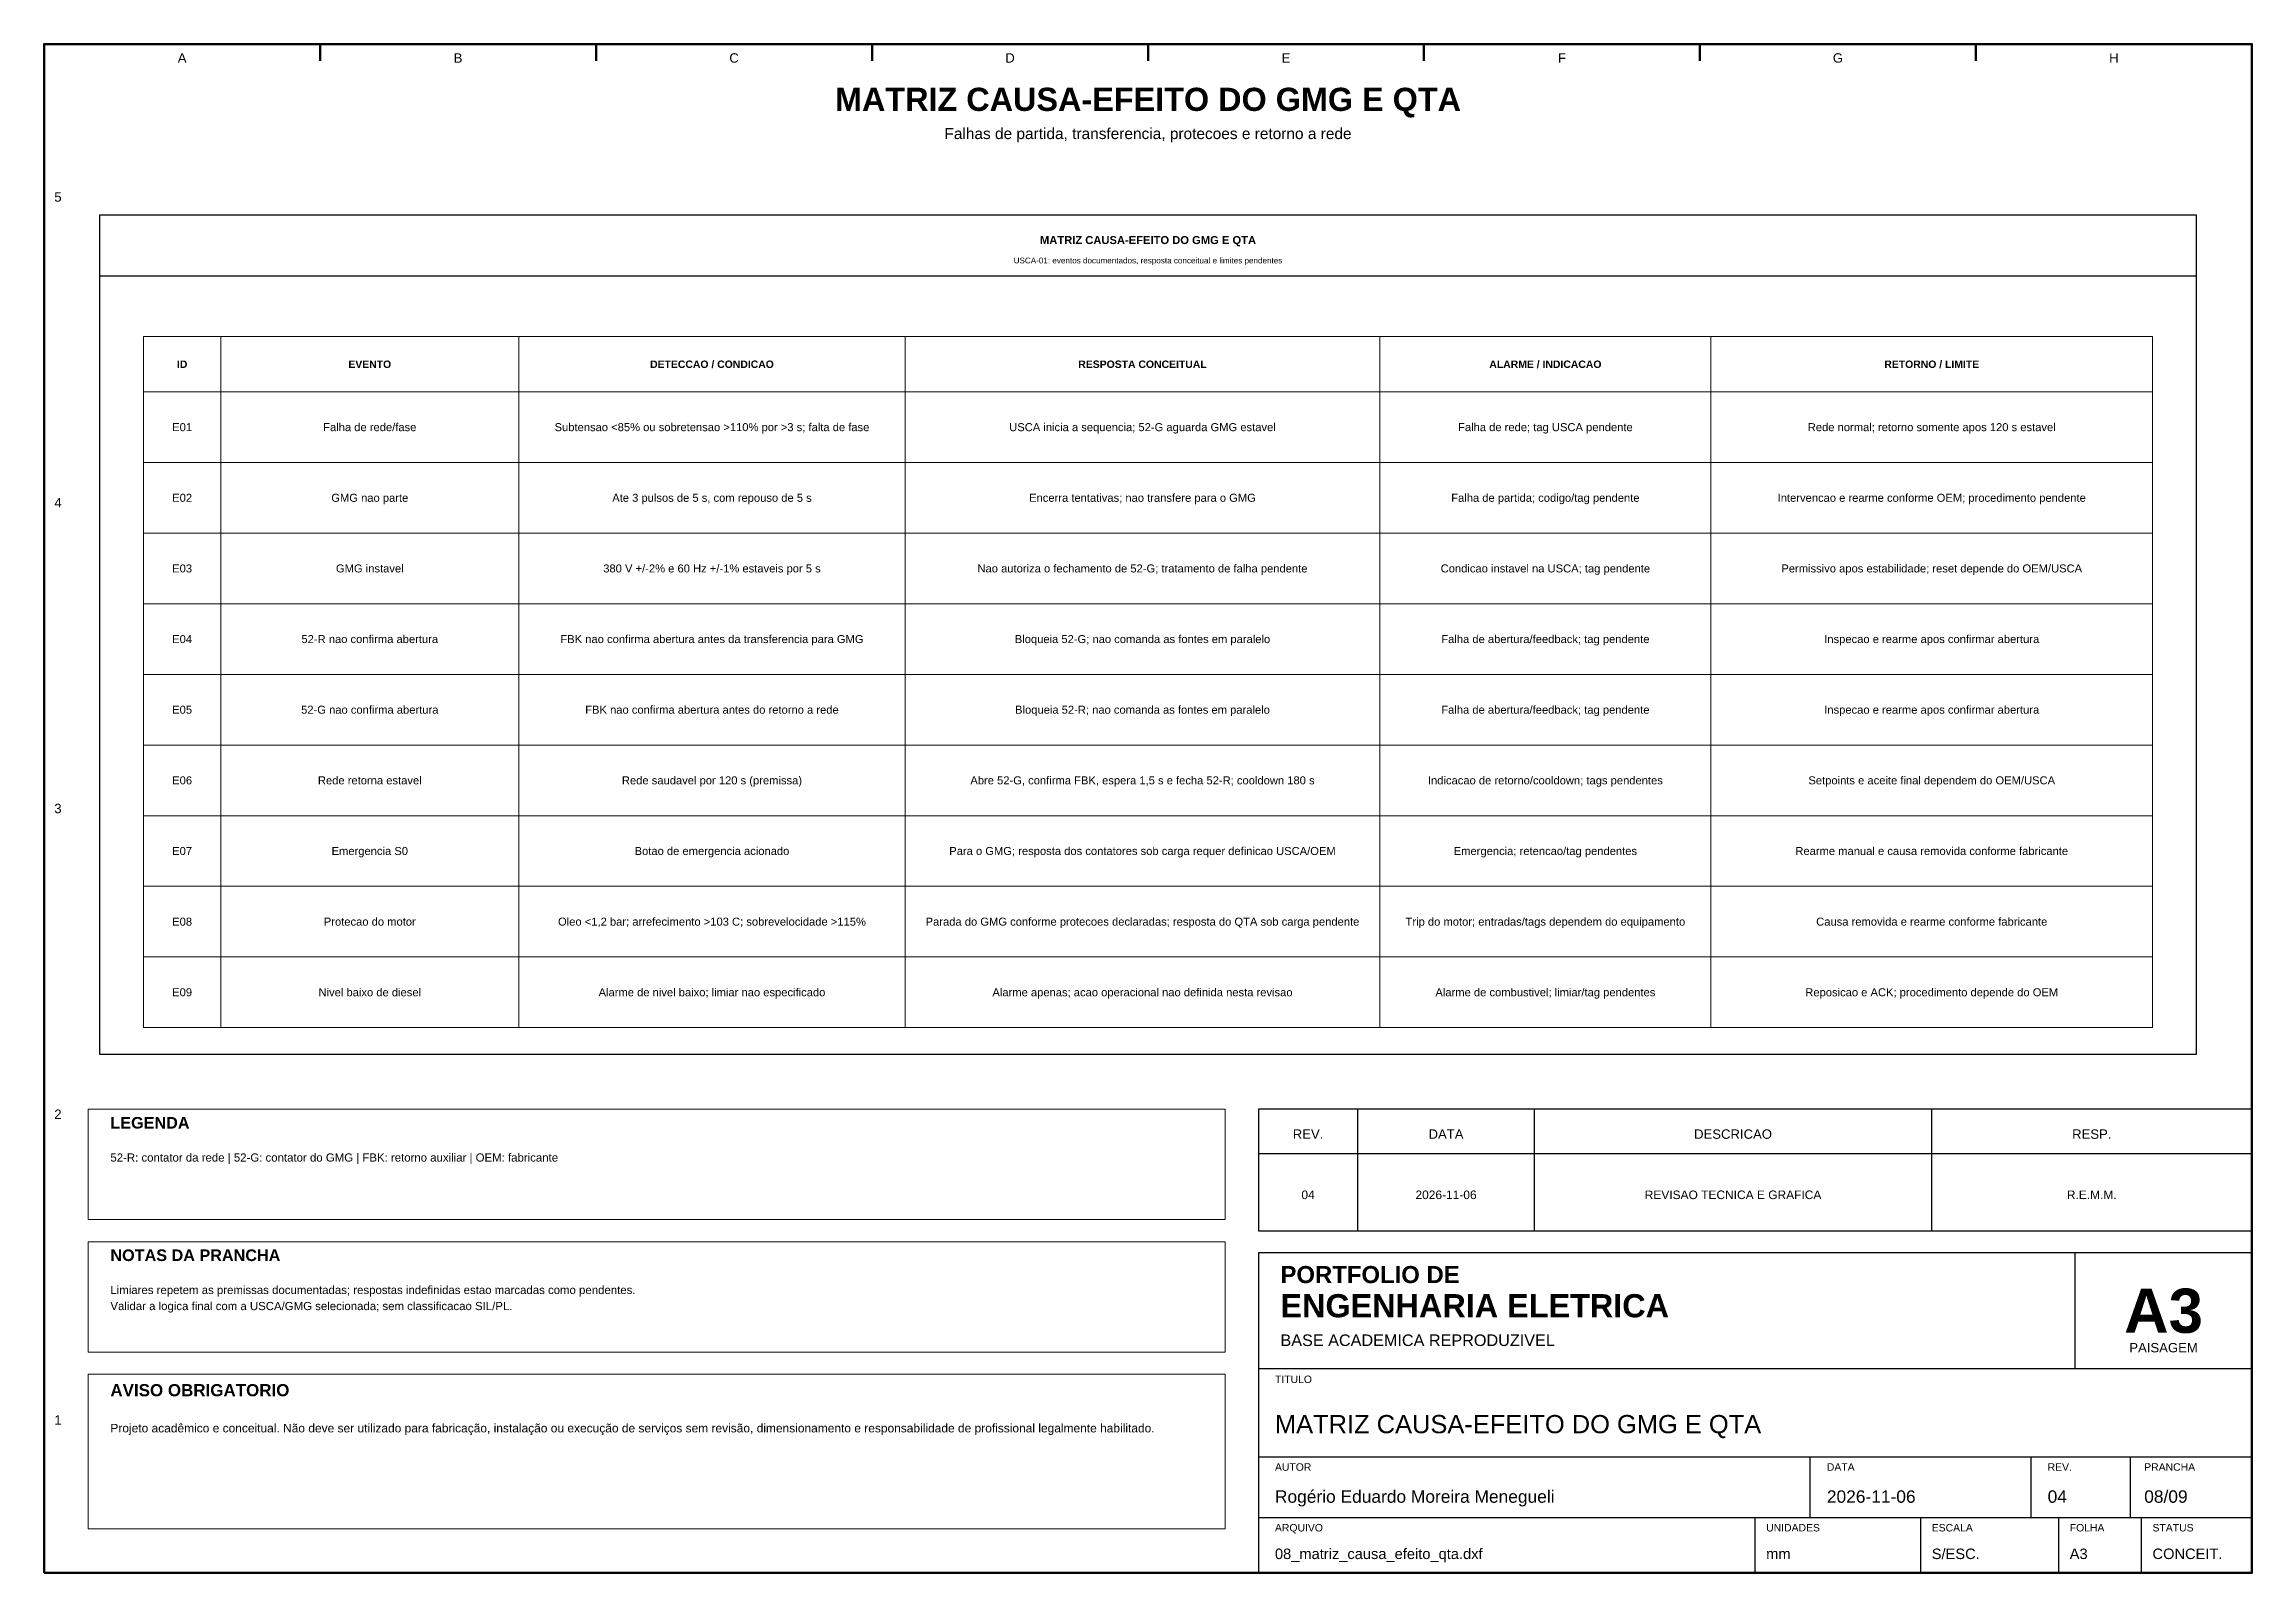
# Model space of a CAD drawing. Header units: millimetres. Extents: x 10 to 410, y 10 to 287.
import ezdxf
from ezdxf.enums import TextEntityAlignment as Align

# ---------------------------------------------------------------- set-up
doc = ezdxf.new("R2010")
doc.units = ezdxf.units.MM
for name, color, linetype, lineweight in [('00_MOLDURA', 7, 'CONTINUOUS', 50), ('01_CARIMBO', 7, 'CONTINUOUS', 25), ('02_TEXTO', 7, 'CONTINUOUS', 18), ('06_COMANDO', 94, 'CONTINUOUS', 25), ('12_LEGENDA', 7, 'CONTINUOUS', 18), ('13_NOTAS', 7, 'CONTINUOUS', 18)]:
    doc.layers.add(name, color=color, linetype=linetype, lineweight=lineweight)
doc.styles.add('PORTFOLIO_TEXTO', font='arial.ttf')
doc.styles.add('PORTFOLIO_TITULO', font='arialbd.ttf', dxfattribs={"width": 0.92})

# ---------------------------------------------------------------- blocks, each defined once
blk = doc.blocks.new('CARIMBO_A3')
at = {"layer": '01_CARIMBO'}
for p, q in [((148, 37), (148, 58)), ((0, 37), (180, 37)), ((0, 21), (180, 21)), ((100, 10), (100, 21)), ((140, 10), (140, 21)), ((158, 10), (158, 21)), ((0, 10), (180, 10)), ((90, 0), (90, 10)), ((120, 0), (120, 10)), ((145, 0), (145, 10)), ((160, 0), (160, 10))]:
    blk.add_line(p, q, dxfattribs=at)
blk.add_lwpolyline([(0, 0), (180, 0), (180, 58), (0, 58)], close=True, dxfattribs=at)
at = {"layer": '01_CARIMBO', "style": 'PORTFOLIO_TEXTO'}
for s, p in [('TITULO', (3, 34.4)), ('AUTOR', (3, 18.5)), ('DATA', (103, 18.5)), ('REV.', (143, 18.5)), ('PRANCHA', (160.5, 18.5)), ('ARQUIVO', (3, 7.5)), ('UNIDADES', (92, 7.5)), ('ESCALA', (122, 7.5)), ('FOLHA', (147, 7.5)), ('STATUS', (162, 7.5))]:
    blk.add_text(s, height=1.35, dxfattribs=at).set_placement(p)
at = {"layer": '02_TEXTO'}
for s, height, style, p in [('PORTFOLIO DE', 3.1, 'PORTFOLIO_TITULO', (4, 52.5)), ('ENGENHARIA ELETRICA', 4.2, 'PORTFOLIO_TITULO', (4, 46.3)), ('BASE ACADEMICA REPRODUZIVEL', 2.1, 'PORTFOLIO_TEXTO', (4, 41.1))]:
    blk.add_text(s, height=height, dxfattribs=dict(at, style=style)).set_placement(p)
for s, height, style, p in [('A3', 8, 'PORTFOLIO_TITULO', (164, 47.5)), ('PAISAGEM', 1.7, 'PORTFOLIO_TEXTO', (164, 40.8))]:
    blk.add_text(s, height=height, dxfattribs=dict(at, style=style)).set_placement(p, align=Align.MIDDLE_CENTER)
at = {"layer": '02_TEXTO', "style": 'PORTFOLIO_TEXTO'}
for tag, p, height in [('TITULO', (3, 25.3), 3.3), ('AUTOR', (3, 12.7), 2.25), ('DATA', (103, 12.7), 2.25), ('REVISAO', (143, 12.7), 2.25), ('PRANCHA', (160.5, 12.7), 2.25), ('ARQUIVO', (3, 2.5), 1.9), ('UNIDADES', (92, 2.5), 1.9), ('ESCALA', (122, 2.5), 1.9), ('FOLHA', (147, 2.5), 1.9), ('STATUS', (162, 2.5), 1.9)]:
    blk.add_attdef(tag, p, '', height=height, dxfattribs=at)

msp = doc.modelspace()

# ---------------------------------------------------------------- linework, layer by layer
at = {"layer": '00_MOLDURA'}
for p, q in [((60, 287), (60, 284)), ((110, 287), (110, 284)), ((160, 287), (160, 284)), ((210, 287), (210, 284)), ((260, 287), (260, 284)), ((310, 287), (310, 284)), ((360, 287), (360, 284))]:
    msp.add_line(p, q, dxfattribs=at)
msp.add_lwpolyline([(10, 10), (410, 10), (410, 287), (10, 287)], close=True, dxfattribs=at)
at = {"layer": '01_CARIMBO'}
for p, q in [((248, 72), (248, 94)), ((280, 72), (280, 94)), ((352, 72), (352, 94)), ((230, 86), (410, 86))]:
    msp.add_line(p, q, dxfattribs=at)
msp.add_lwpolyline([(230, 72), (410, 72), (410, 94), (230, 94)], close=True, dxfattribs=at)
at = {"layer": '06_COMANDO'}
msp.add_line((20, 245), (400, 245), dxfattribs=at)
msp.add_lwpolyline([(20, 104), (400, 104), (400, 256), (20, 256)], close=True, dxfattribs=at)
at = {"layer": '12_LEGENDA'}
for p, q in [((42, 108.8), (42, 234)), ((96, 108.8), (96, 234)), ((166, 108.8), (166, 234)), ((252, 108.8), (252, 234)), ((312, 108.8), (312, 234)), ((28, 224), (392, 224)), ((28, 211.2), (392, 211.2)), ((28, 198.4), (392, 198.4)), ((28, 185.6), (392, 185.6)), ((28, 172.8), (392, 172.8)), ((28, 160), (392, 160)), ((28, 147.2), (392, 147.2)), ((28, 134.4), (392, 134.4)), ((28, 121.6), (392, 121.6))]:
    msp.add_line(p, q, dxfattribs=at)
for points in [[(28, 108.8), (392, 108.8), (392, 234), (28, 234)], [(18, 74), (224, 74), (224, 94), (18, 94)]]:
    msp.add_lwpolyline(points, close=True, dxfattribs=at)
at = {"layer": '13_NOTAS'}
for points in [[(18, 50), (224, 50), (224, 70), (18, 70)], [(18, 18), (224, 18), (224, 46), (18, 46)]]:
    msp.add_lwpolyline(points, close=True, dxfattribs=at)

# ---------------------------------------------------------------- block references
at = {"layer": '01_CARIMBO'}
msp.add_blockref('CARIMBO_A3', (230, 10), dxfattribs=at).add_auto_attribs({'TITULO': 'MATRIZ CAUSA-EFEITO DO GMG E QTA', 'AUTOR': 'Rogério Eduardo Moreira Menegueli', 'DATA': '2026-11-06', 'REVISAO': '04', 'PRANCHA': '08/09', 'ARQUIVO': '08_matriz_causa_efeito_qta.dxf', 'UNIDADES': 'mm', 'ESCALA': 'S/ESC.', 'FOLHA': 'A3', 'STATUS': 'CONCEIT.'})

# ---------------------------------------------------------------- texts
at = {"layer": '00_MOLDURA', "style": 'PORTFOLIO_TEXTO'}
for s, p in [('A', (35, 284.5)), ('B', (85, 284.5)), ('C', (135, 284.5)), ('D', (185, 284.5)), ('E', (235, 284.5)), ('F', (285, 284.5)), ('G', (335, 284.5)), ('H', (385, 284.5)), ('5', (12.5, 259.3)), ('4', (12.5, 203.9)), ('3', (12.5, 148.5)), ('2', (12.5, 93.1)), ('1', (12.5, 37.7))]:
    msp.add_text(s, height=1.7, dxfattribs=at).set_placement(p, align=Align.MIDDLE_CENTER)
at = {"layer": '01_CARIMBO', "style": 'PORTFOLIO_TEXTO'}
for s, p in [('REV.', (239, 89.5)), ('DATA', (264, 89.5)), ('DESCRICAO', (316, 89.5)), ('RESP.', (381, 89.5))]:
    msp.add_text(s, height=1.7, dxfattribs=at).set_placement(p, align=Align.MIDDLE_CENTER)
at = {"layer": '02_TEXTO'}
for s, height, style, p in [('MATRIZ CAUSA-EFEITO DO GMG E QTA', 4.2, 'PORTFOLIO_TITULO', (210, 277)), ('Falhas de partida, transferencia, protecoes e retorno a rede', 2, 'PORTFOLIO_TEXTO', (210, 270.8)), ('USCA-01: eventos documentados, resposta conceitual e limites pendentes', 1.05, 'PORTFOLIO_TEXTO', (210, 247.8)), ('E01', 1.45, 'PORTFOLIO_TEXTO', (35, 217.6)), ('Falha de rede/fase', 1.45, 'PORTFOLIO_TEXTO', (69, 217.6)), ('Subtensao <85% ou sobretensao >110% por >3 s; falta de fase', 1.45, 'PORTFOLIO_TEXTO', (131, 217.6)), ('USCA inicia a sequencia; 52-G aguarda GMG estavel', 1.45, 'PORTFOLIO_TEXTO', (209, 217.6)), ('Falha de rede; tag USCA pendente', 1.45, 'PORTFOLIO_TEXTO', (282, 217.6)), ('Rede normal; retorno somente apos 120 s estavel', 1.45, 'PORTFOLIO_TEXTO', (352, 217.6)), ('E02', 1.45, 'PORTFOLIO_TEXTO', (35, 204.8)), ('GMG nao parte', 1.45, 'PORTFOLIO_TEXTO', (69, 204.8)), ('Ate 3 pulsos de 5 s, com repouso de 5 s', 1.45, 'PORTFOLIO_TEXTO', (131, 204.8)), ('Encerra tentativas; nao transfere para o GMG', 1.45, 'PORTFOLIO_TEXTO', (209, 204.8)), ('Falha de partida; codigo/tag pendente', 1.45, 'PORTFOLIO_TEXTO', (282, 204.8)), ('Intervencao e rearme conforme OEM; procedimento pendente', 1.45, 'PORTFOLIO_TEXTO', (352, 204.8)), ('E03', 1.45, 'PORTFOLIO_TEXTO', (35, 192)), ('GMG instavel', 1.45, 'PORTFOLIO_TEXTO', (69, 192)), ('380 V +/-2% e 60 Hz +/-1% estaveis por 5 s', 1.45, 'PORTFOLIO_TEXTO', (131, 192)), ('Nao autoriza o fechamento de 52-G; tratamento de falha pendente', 1.45, 'PORTFOLIO_TEXTO', (209, 192)), ('Condicao instavel na USCA; tag pendente', 1.45, 'PORTFOLIO_TEXTO', (282, 192)), ('Permissivo apos estabilidade; reset depende do OEM/USCA', 1.45, 'PORTFOLIO_TEXTO', (352, 192)), ('52-R nao confirma abertura', 1.45, 'PORTFOLIO_TEXTO', (69, 179.2)), ('FBK nao confirma abertura antes da transferencia para GMG', 1.45, 'PORTFOLIO_TEXTO', (131, 179.2)), ('Bloqueia 52-G; nao comanda as fontes em paralelo', 1.45, 'PORTFOLIO_TEXTO', (209, 179.2)), ('Falha de abertura/feedback; tag pendente', 1.45, 'PORTFOLIO_TEXTO', (282, 179.2)), ('Inspecao e rearme apos confirmar abertura', 1.45, 'PORTFOLIO_TEXTO', (352, 179.2)), ('E04', 1.45, 'PORTFOLIO_TEXTO', (35, 179.2)), ('E05', 1.45, 'PORTFOLIO_TEXTO', (35, 166.4)), ('52-G nao confirma abertura', 1.45, 'PORTFOLIO_TEXTO', (69, 166.4)), ('FBK nao confirma abertura antes do retorno a rede', 1.45, 'PORTFOLIO_TEXTO', (131, 166.4)), ('Bloqueia 52-R; nao comanda as fontes em paralelo', 1.45, 'PORTFOLIO_TEXTO', (209, 166.4)), ('Falha de abertura/feedback; tag pendente', 1.45, 'PORTFOLIO_TEXTO', (282, 166.4)), ('Inspecao e rearme apos confirmar abertura', 1.45, 'PORTFOLIO_TEXTO', (352, 166.4)), ('E06', 1.45, 'PORTFOLIO_TEXTO', (35, 153.6)), ('Rede retorna estavel', 1.45, 'PORTFOLIO_TEXTO', (69, 153.6)), ('Rede saudavel por 120 s (premissa)', 1.45, 'PORTFOLIO_TEXTO', (131, 153.6)), ('Abre 52-G, confirma FBK, espera 1,5 s e fecha 52-R; cooldown 180 s', 1.45, 'PORTFOLIO_TEXTO', (209, 153.6)), ('Indicacao de retorno/cooldown; tags pendentes', 1.45, 'PORTFOLIO_TEXTO', (282, 153.6)), ('Setpoints e aceite final dependem do OEM/USCA', 1.45, 'PORTFOLIO_TEXTO', (352, 153.6)), ('E07', 1.45, 'PORTFOLIO_TEXTO', (35, 140.8)), ('Emergencia S0', 1.45, 'PORTFOLIO_TEXTO', (69, 140.8)), ('Botao de emergencia acionado', 1.45, 'PORTFOLIO_TEXTO', (131, 140.8)), ('Para o GMG; resposta dos contatores sob carga requer definicao USCA/OEM', 1.45, 'PORTFOLIO_TEXTO', (209, 140.8)), ('Emergencia; retencao/tag pendentes', 1.45, 'PORTFOLIO_TEXTO', (282, 140.8)), ('Rearme manual e causa removida conforme fabricante', 1.45, 'PORTFOLIO_TEXTO', (352, 140.8)), ('E08', 1.45, 'PORTFOLIO_TEXTO', (35, 128)), ('Protecao do motor', 1.45, 'PORTFOLIO_TEXTO', (69, 128)), ('Oleo <1,2 bar; arrefecimento >103 C; sobrevelocidade >115%', 1.45, 'PORTFOLIO_TEXTO', (131, 128)), ('Parada do GMG conforme protecoes declaradas; resposta do QTA sob carga pendente', 1.45, 'PORTFOLIO_TEXTO', (209, 128)), ('Trip do motor; entradas/tags dependem do equipamento', 1.45, 'PORTFOLIO_TEXTO', (282, 128)), ('Causa removida e rearme conforme fabricante', 1.45, 'PORTFOLIO_TEXTO', (352, 128)), ('Nivel baixo de diesel', 1.45, 'PORTFOLIO_TEXTO', (69, 115.2)), ('Alarme de nivel baixo; limiar nao especificado', 1.45, 'PORTFOLIO_TEXTO', (131, 115.2)), ('Alarme apenas; acao operacional nao definida nesta revisao', 1.45, 'PORTFOLIO_TEXTO', (209, 115.2)), ('Alarme de combustivel; limiar/tag pendentes', 1.45, 'PORTFOLIO_TEXTO', (282, 115.2)), ('Reposicao e ACK; procedimento depende do OEM', 1.45, 'PORTFOLIO_TEXTO', (352, 115.2)), ('E09', 1.45, 'PORTFOLIO_TEXTO', (35, 115.2)), ('04', 1.55, 'PORTFOLIO_TEXTO', (239, 78.5)), ('2026-11-06', 1.55, 'PORTFOLIO_TEXTO', (264, 78.5)), ('REVISAO TECNICA E GRAFICA', 1.55, 'PORTFOLIO_TEXTO', (316, 78.5)), ('R.E.M.M.', 1.55, 'PORTFOLIO_TEXTO', (381, 78.5))]:
    msp.add_text(s, height=height, dxfattribs=dict(at, style=style)).set_placement(p, align=Align.MIDDLE_CENTER)
at = {"layer": '06_COMANDO', "style": 'PORTFOLIO_TITULO'}
msp.add_text('MATRIZ CAUSA-EFEITO DO GMG E QTA', height=1.45, dxfattribs=at).set_placement((210, 251.5), align=Align.MIDDLE_CENTER)
at = {"layer": '12_LEGENDA', "style": 'PORTFOLIO_TITULO'}
for s, p in [('ID', (35, 229)), ('EVENTO', (69, 229)), ('DETECCAO / CONDICAO', (131, 229)), ('RESPOSTA CONCEITUAL', (209, 229)), ('ALARME / INDICACAO', (282, 229)), ('RETORNO / LIMITE', (352, 229))]:
    msp.add_text(s, height=1.35, dxfattribs=at).set_placement(p, align=Align.MIDDLE_CENTER)
msp.add_text('LEGENDA', height=2.1, dxfattribs=at).set_placement((22, 90.5))
at = {"layer": '12_LEGENDA', "insert": (22, 86), "char_height": 1.48, "width": 198, "attachment_point": 1, "line_spacing_factor": 1.18, "style": 'PORTFOLIO_TEXTO'}
msp.add_mtext('52-R: contator da rede | 52-G: contator do GMG | FBK: retorno auxiliar | OEM: fabricante', dxfattribs=at)
at = {"layer": '13_NOTAS', "style": 'PORTFOLIO_TITULO'}
for s, height, p in [('NOTAS DA PRANCHA', 2.1, (22, 66.5)), ('AVISO OBRIGATORIO', 2.2, (22, 42))]:
    msp.add_text(s, height=height, dxfattribs=at).set_placement(p)
at = {"layer": '13_NOTAS', "width": 198, "attachment_point": 1, "line_spacing_factor": 1.18, "style": 'PORTFOLIO_TEXTO'}
for s, insert, char_height in [('Limiares repetem as premissas documentadas; respostas indefinidas estao marcadas como pendentes.\\PValidar a logica final com a USCA/GMG selecionada; sem classificacao SIL/PL.', (22, 62), 1.48), ('Projeto acadêmico e conceitual. Não deve ser utilizado para fabricação, instalação ou execução de serviços sem revisão, dimensionamento e responsabilidade de profissional legalmente habilitado.', (22, 37), 1.55)]:
    msp.add_mtext(s, dxfattribs=dict(at, insert=insert, char_height=char_height))

doc.saveas('drawing.dxf')
